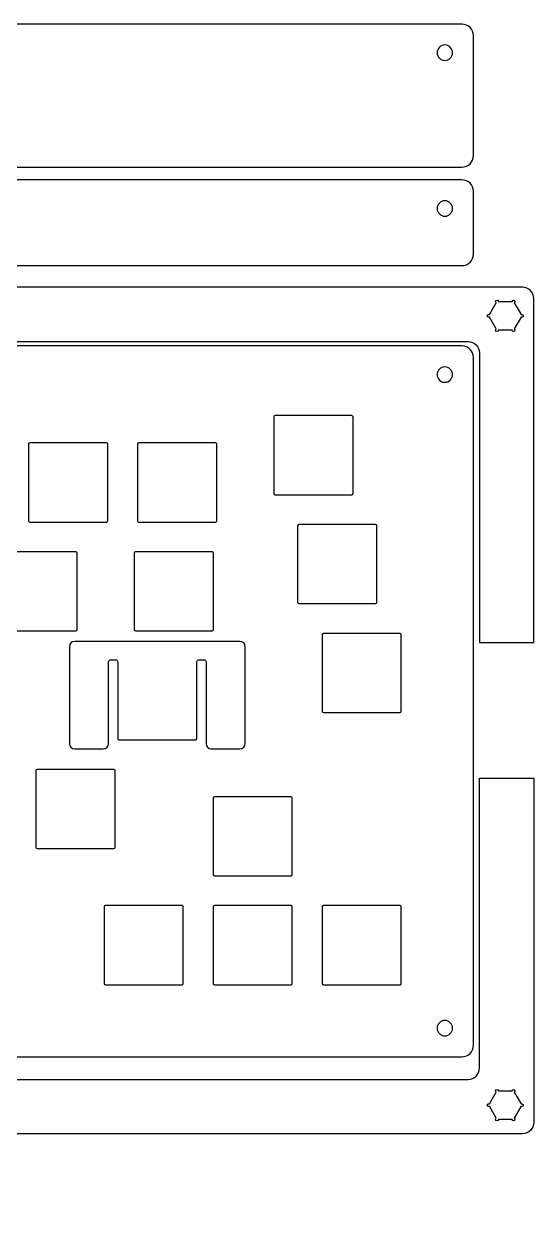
# Model space of a CAD drawing. Extents: x -100 to 285, y -100 to 284.
# Drawn here: x 196.1 to 285.2, y 72.4 to 283.6 of the extents above; entities that cross this region are included whole.
import ezdxf

# ---------------------------------------------------------------- set-up
doc = ezdxf.new("R2010")
doc.units = 0
doc.header["$MEASUREMENT"] = 0
doc.layers.add('CASE_LAYER', color=7, linetype='CONTINUOUS')

msp = doc.modelspace()

# ---------------------------------------------------------------- linework, layer by layer
at = {"layer": 'CASE_LAYER'}
for points, knots in [([(272.6483243687397, 258.5621024357288), (272.6483243687397, 258.5621024357288), (-82.43912427579994, 258.5621024357288), (-82.43912427579994, 258.5621024357288), (-83.54369377518496, 258.5621024357288), (-84.4391242752998, 259.4575329358424), (-84.4391242752998, 260.5621024352287), (-84.4391242752998, 260.5621024352287), (-84.4391242752998, 281.5621024299793), (-84.4391242752998, 281.5621024299793), (-84.4391242752998, 282.666671929364), (-83.54369377518496, 283.5621024294789), (-82.43912427579994, 283.5621024294789), (-82.43912427579994, 283.5621024294789), (272.6483243687397, 283.5621024294789), (272.6483243687397, 283.5621024294789), (273.7528938681257, 283.5621024294789), (274.6483243682405, 282.666671929364), (274.6483243682405, 281.562102429978), (274.6483243682405, 281.562102429978), (274.6483243682405, 260.5621024352287), (274.6483243682405, 260.5621024352287), (274.6483243682405, 259.4575329358436), (273.7528938681257, 258.5621024357288), (272.6483243687397, 258.5621024357288)], [0, 0, 0, 0, 1, 1, 1, 2, 2, 2, 3, 3, 3, 4, 4, 4, 5, 5, 5, 6, 6, 6, 7, 7, 7, 8, 8, 8, 8]), ([(269.6483257222709, 277.2121024300423), (269.6483257222709, 277.2121024300423), (269.648323015936, 277.2121024300423), (269.648323015936, 277.2121024300423), (268.9058237629736, 277.2121024300512), (268.2983243744919, 277.8196018251963), (268.2983243748655, 278.5621010781587), (268.2983243748655, 278.5621010781587), (268.2983243748655, 278.5621037781588), (268.2983243748655, 278.5621037781588), (268.2983243752388, 279.3046030371518), (268.9058237640517, 279.9121024311175), (269.6483230230448, 279.9121024314165), (269.6483230230448, 279.9121024314165), (269.6483257559755, 279.9121024314165), (269.6483257559755, 279.9121024314165), (270.3908249914503, 279.9121024317156), (270.9983243651127, 279.3046030517069), (270.9983243641154, 278.5621038162321), (270.9983243641154, 278.5621038162321), (270.9983243641154, 278.5621010769664), (270.9983243641154, 278.5621010769664), (270.9983243631169, 277.8196018211485), (270.3908249780889, 277.2121024300333), (269.6483257222709, 277.2121024300423)], [0, 0, 0, 0, 1, 1, 1, 2, 2, 2, 3, 3, 3, 4, 4, 4, 5, 5, 5, 6, 6, 6, 7, 7, 7, 8, 8, 8, 8]), ([(272.6483243687423, 241.3116169775681), (272.6483243687423, 241.3116169775681), (-82.43912427579833, 241.3116169775681), (-82.43912427579833, 241.3116169775681), (-83.54369377518334, 241.3116169775681), (-84.43912427529786, 242.2070474776817), (-84.43912427529786, 243.3116169770677), (-84.43912427529786, 243.3116169770677), (-84.43912427529786, 254.3116169743184), (-84.43912427529786, 254.3116169743184), (-84.43912427529786, 255.4161864737031), (-83.54369377518334, 256.3116169738179), (-82.43912427579833, 256.3116169738179), (-82.43912427579833, 256.3116169738179), (272.6483243687423, 256.3116169738179), (272.6483243687423, 256.3116169738179), (273.752893868127, 256.3116169738179), (274.6483243682418, 255.4161864737031), (274.6483243682418, 254.3116169743171), (274.6483243682418, 254.3116169743171), (274.6483243682418, 243.3116169770677), (274.6483243682418, 243.3116169770677), (274.6483243682418, 242.207047477683), (273.752893868127, 241.3116169775681), (272.6483243687423, 241.3116169775681)], [0, 0, 0, 0, 1, 1, 1, 2, 2, 2, 3, 3, 3, 4, 4, 4, 5, 5, 5, 6, 6, 6, 7, 7, 7, 8, 8, 8, 8]), ([(269.6483257222722, 249.9616169743816), (269.6483257222722, 249.9616169743816), (269.6483230159373, 249.9616169743816), (269.6483230159373, 249.9616169743816), (268.9058237629749, 249.9616169743903), (268.2983243744932, 250.5691163695354), (268.2983243748667, 251.3116156224978), (268.2983243748667, 251.3116156224978), (268.2983243748667, 251.3116183224978), (268.2983243748667, 251.3116183224978), (268.2983243752401, 252.0541175814909), (268.905823764053, 252.6616169754566), (269.648323023046, 252.6616169757556), (269.648323023046, 252.6616169757556), (269.6483257559768, 252.6616169757556), (269.6483257559768, 252.6616169757556), (270.3908249914516, 252.6616169760546), (270.9983243651139, 252.0541175960459), (270.9983243641167, 251.3116183605711), (270.9983243641167, 251.3116183605711), (270.9983243641167, 251.3116156213055), (270.9983243641167, 251.3116156213055), (270.9983243631182, 250.5691163654879), (270.3908249780901, 249.9616169743724), (269.6483257222722, 249.9616169743816)], [0, 0, 0, 0, 1, 1, 1, 2, 2, 2, 3, 3, 3, 4, 4, 4, 5, 5, 5, 6, 6, 6, 7, 7, 7, 8, 8, 8, 8]), ([(146.2790055609769, 228.0336399040563), (199.7698975387405, 228.033731285746), (273.7066587601435, 228.0338575963368), (273.7066587601435, 228.0338575963368), (274.8112282595295, 228.0342209552164), (275.7066587596443, 227.1384270962223), (275.7066587596443, 226.0338575968369), (275.7066587596443, 226.0338575968369), (275.7066587596443, 175.3556321985747), (275.7066587596443, 175.3556321985747), (275.7066587596443, 175.3556321985747), (285.2049135387431, 175.3556321420365), (285.2049135387431, 175.3556321420365), (285.2049135387431, 175.3556321420365), (285.2049135387418, 235.5335475410958), (285.2049135387418, 235.5335475410958), (285.2044794361026, 236.6381170404815), (284.309483038627, 237.5335475405957), (283.2049135392423, 237.5335475405957), (283.2049135392423, 237.5335475405957), (202.7519585797664, 237.5335475405957), (146.2790055609772, 237.5335475405957)], [8.361734075810986, 8.361734075810986, 8.361734075810986, 8.361734075810986, 9, 9, 9, 10, 10, 10, 11, 11, 11, 12, 12, 12, 13, 13, 13, 14, 14, 14, 14.64903120682618, 14.64903120682618, 14.64903120682618, 14.64903120682618]), ([(283.0916559403937, 232.7835538148414), (283.0459868933673, 232.7835538148414), (283.0055070214156, 232.7679862896174), (282.9686660315703, 232.746583633915), (282.9686660315703, 232.746583633915), (281.7712800319781, 234.8205095841886), (281.7712800319781, 234.8205095841886), (281.8458232855402, 234.8637885962224), (281.8982963961499, 234.941152521713), (281.8982963961499, 235.0335456762581), (281.8982963961499, 235.1716294096762), (281.7863523247261, 235.283551949253), (281.6482901231546, 235.283551949253), (281.5102063897366, 235.283551949253), (281.3982838501594, 235.1716294096762), (281.3982838501594, 235.0335456762581), (281.3982838501594, 235.0335456762581), (279.0115432298252, 235.0335456762581), (279.0115432298252, 235.0335456762581), (279.0115432298252, 235.1716294096762), (278.8995991584013, 235.283551949253), (278.7615369568299, 235.283551949253), (278.6234747552585, 235.283551949253), (278.5115306838347, 235.1716294096762), (278.5115306838347, 235.0335456762581), (278.5115306838347, 234.941152521713), (278.5640037944444, 234.8638101280692), (278.6385470480065, 234.8205311160354), (278.6385470480065, 234.8205311160354), (277.4411610484144, 232.7466051657621), (277.4411610484144, 232.7466051657621), (277.4042985267222, 232.7679862896174), (277.3638186547705, 232.7835538148414), (277.3181496077441, 232.7835538148414), (277.1800874061729, 232.7835538148414), (277.0681648665957, 232.671631275264), (277.0681648665957, 232.5335475418462), (277.0681648665957, 232.3954853402748), (277.1800874061729, 232.2835628006974), (277.3181496077441, 232.2835628006974), (277.3638186547705, 232.2835628006974), (277.4042985267222, 232.2991303259214), (277.4411395165676, 232.3205114497767), (277.4411395165676, 232.3205114497767), (278.6385470480065, 230.2465854995034), (278.6385470480065, 230.2465854995034), (278.5640037944444, 230.2033064874696), (278.5115306838347, 230.1259425619793), (278.5115306838347, 230.033549407434), (278.5115306838347, 229.8954872058626), (278.6234747552585, 229.7835431344387), (278.7615369568299, 229.7835431344387), (278.8995991584013, 229.7835431344387), (279.0115432298252, 229.8954872058626), (279.0115432298252, 230.033549407434), (279.0115432298252, 230.033549407434), (281.3982838501594, 230.033549407434), (281.3982838501594, 230.033549407434), (281.3982838501594, 229.8954872058626), (281.5102063897366, 229.7835431344387), (281.6482901231546, 229.7835431344387), (281.7863523247261, 229.7835431344387), (281.8982963961499, 229.8954872058626), (281.8982963961499, 230.033549407434), (281.8982963961499, 230.1259425619793), (281.8458232855402, 230.2033064874696), (281.7712800319781, 230.2465854995034), (281.7712800319781, 230.2465854995034), (282.9686660315703, 232.3205114497767), (282.9686660315703, 232.3205114497767), (283.0055285532623, 232.2991303259214), (283.0459868933673, 232.2835628006974), (283.0916559403937, 232.2835628006974), (283.2297181419651, 232.2835628006974), (283.3416622133889, 232.3954853402748), (283.3416622133889, 232.5335475418462), (283.3416622133889, 232.671631275264), (283.2297181419651, 232.7835538148414), (283.0916559403937, 232.7835538148414)], [0, 0, 0, 0, 1, 1, 1, 2, 2, 2, 3, 3, 3, 4, 4, 4, 5, 5, 5, 6, 6, 6, 7, 7, 7, 8, 8, 8, 9, 9, 9, 10, 10, 10, 11, 11, 11, 12, 12, 12, 13, 13, 13, 14, 14, 14, 15, 15, 15, 16, 16, 16, 17, 17, 17, 18, 18, 18, 19, 19, 19, 20, 20, 20, 21, 21, 21, 22, 22, 22, 23, 23, 23, 24, 24, 24, 25, 25, 25, 26, 26, 26, 26]), ([(135.7100999999996, 227.2479247771901), (209.0649946111726, 227.2479247771901), (272.6483243687396, 227.2479247771901), (272.6483243687397, 227.2479247771901), (273.7528938681257, 227.2479247771901), (274.6483243682418, 226.3524942770756), (274.6483243682418, 225.2479247776896), (274.6483243682418, 225.2479247776896), (274.6483243682418, 104.8904218773621), (274.6483243682418, 104.8904218773621), (274.6483243682418, 103.7858523779768), (273.752893868127, 102.8904218778626), (272.648324368741, 102.8904218778626), (272.648324368741, 102.8904218778626), (168.119919558457, 102.8904218778626), (168.119919558457, 102.8904218778626), (168.119919558457, 102.8904218778626), (85.65822943017685, 85.88842787750012), (85.65822943017685, 85.88842787750012), (85.65822943017685, 85.88842787750012), (65.6582294351772, 85.88842787750012), (65.6582294351772, 85.88842787750012), (65.6582294351772, 85.88842787750012), (-16.80346929911651, 102.8904218778626), (-16.80346929911651, 102.8904218778626), (-16.80346929911651, 102.8904218778626), (-82.43912427579833, 102.8904218778626), (-82.43912427579833, 102.8904218778626), (-83.54369377518366, 102.8904218778626), (-84.4391242752982, 103.7858523779774), (-84.4391242752982, 104.8904218773627), (-84.4391242752982, 104.8904218773627), (-84.4391242752982, 225.2479247776896), (-84.4391242752982, 225.2479247776896), (-84.4391242752982, 226.3524942770756), (-83.54369377518366, 227.2479247771901), (-82.43912427579833, 227.2479247771901), (-82.43912427579833, 227.2479247771901), (-39.55914378998931, 227.2479247771901), (16.39889999999967, 227.2479247771901), (16.39889999999978, 221.3823220396346), (16.39889999999989, 215.516719302079), (16.3989, 209.6511165645235), (34.14031736307146, 206.0114896496147), (51.88173472614294, 202.3718627347061), (69.62315208921441, 198.7322358197974), (73.5724692570308, 198.7322358197974), (77.52178642484719, 198.7322358197974), (81.47110359266358, 198.7322358197974), (99.55076906177572, 202.7394265855478), (117.6304345308878, 206.7466173512982), (135.7101, 210.7538081170485), (135.7100999999999, 216.2518470037625), (135.7100999999998, 221.7498858904763), (135.7100999999997, 227.2479247771901)], [0, 0, 0, 0, 0.4231593808403602, 0.4231593808403602, 0.4231593808403602, 1.42315938084036, 1.42315938084036, 1.42315938084036, 2.42315938084036, 2.42315938084036, 2.42315938084036, 3.42315938084036, 3.42315938084036, 3.42315938084036, 4.42315938084036, 4.42315938084036, 4.42315938084036, 5.42315938084036, 5.42315938084036, 5.42315938084036, 6.42315938084036, 6.42315938084036, 6.42315938084036, 7.42315938084036, 7.42315938084036, 7.42315938084036, 8.42315938084036, 8.42315938084036, 8.42315938084036, 9.42315938084036, 9.42315938084036, 9.42315938084036, 10.42315938084036, 10.42315938084036, 10.42315938084036, 11.42315938084036, 11.42315938084036, 11.42315938084036, 11.77066323746515, 11.77066323746515, 11.77066323746515, 12.77066323746515, 12.77066323746515, 12.77066323746515, 13.77066323746515, 13.77066323746515, 13.77066323746515, 14.77066323746515, 14.77066323746515, 14.77066323746515, 15.77066323746515, 15.77066323746515, 15.77066323746515, 16.77066323746515, 16.77066323746515, 16.77066323746515, 16.77066323746515]), ([(269.6483257222709, 220.8979247777522), (269.6483257222709, 220.8979247777522), (269.648323015936, 220.8979247777522), (269.648323015936, 220.8979247777522), (268.9058237629736, 220.8979247777618), (268.2983243744919, 221.5054241729063), (268.2983243748655, 222.247923425869), (268.2983243748655, 222.247923425869), (268.2983243748655, 222.247926125869), (268.2983243748655, 222.247926125869), (268.2983243752388, 222.9904253848621), (268.9058237640517, 223.5979247788278), (269.6483230230448, 223.5979247791271), (269.6483230230448, 223.5979247791271), (269.6483257559755, 223.5979247791271), (269.6483257559755, 223.5979247791271), (270.3908249914503, 223.5979247794262), (270.9983243651127, 222.990425399417), (270.9983243641154, 222.2479261639427), (270.9983243641154, 222.2479261639427), (270.9983243641154, 222.2479234246767), (270.9983243641154, 222.2479234246767), (270.9983243631169, 221.5054241688594), (270.3908249780889, 220.8979247777435), (269.6483257222709, 220.8979247777522)], [0, 0, 0, 0, 1, 1, 1, 2, 2, 2, 3, 3, 3, 4, 4, 4, 5, 5, 5, 6, 6, 6, 7, 7, 7, 8, 8, 8, 8]), ([(239.9808776309654, 201.2153615039723), (239.8568541934964, 201.2153615039723), (239.7559128957785, 201.3164750564644), (239.7559128957785, 201.4404984939334), (239.7559128957785, 201.4404984939334), (239.7559128957785, 214.8403696385869), (239.7559128957785, 214.8403696385869), (239.7559128957785, 214.9643930760559), (239.8568541934964, 215.065506628548), (239.9808776309654, 215.065506628548), (239.9808776309654, 215.065506628548), (253.3809210303931, 215.065506628548), (253.3809210303931, 215.065506628548), (253.5049444678621, 215.065506628548), (253.6058857655799, 214.9643930760559), (253.6058857655799, 214.8403696385869), (253.6058857655799, 214.8403696385869), (253.6058857655799, 201.4404984939334), (253.6058857655799, 201.4404984939334), (253.6058857655799, 201.3164750564644), (253.5049444678621, 201.2153615039723), (253.3809210303931, 201.2153615039723), (253.3809210303931, 201.2153615039723), (239.9808776309654, 201.2153615039723), (239.9808776309654, 201.2153615039723)], [0, 0, 0, 0, 1, 1, 1, 2, 2, 2, 3, 3, 3, 4, 4, 4, 5, 5, 5, 6, 6, 6, 7, 7, 7, 8, 8, 8, 8]), ([(197.118377641681, 196.4528615051629), (196.994354204212, 196.4528615051629), (196.8934129064941, 196.553975057655), (196.8934129064941, 196.677998495124), (196.8934129064941, 196.677998495124), (196.8934129064941, 210.0778696397775), (196.8934129064941, 210.0778696397775), (196.8934129064941, 210.2018930772465), (196.994354204212, 210.3030066297386), (197.118377641681, 210.3030066297386), (197.118377641681, 210.3030066297386), (210.5184210411087, 210.3030066297386), (210.5184210411087, 210.3030066297386), (210.6424444785777, 210.3030066297386), (210.7433857762956, 210.2018930772465), (210.7433857762956, 210.0778696397775), (210.7433857762956, 210.0778696397775), (210.7433857762956, 196.677998495124), (210.7433857762956, 196.677998495124), (210.7433857762956, 196.553975057655), (210.6424444785777, 196.4528615051629), (210.5184210411087, 196.4528615051629), (210.5184210411087, 196.4528615051629), (197.118377641681, 196.4528615051629), (197.118377641681, 196.4528615051629)], [0, 0, 0, 0, 1, 1, 1, 2, 2, 2, 3, 3, 3, 4, 4, 4, 5, 5, 5, 6, 6, 6, 7, 7, 7, 8, 8, 8, 8]), ([(216.1683776369185, 196.4528615051629), (216.0443541994495, 196.4528615051629), (215.9434129017316, 196.553975057655), (215.9434129017316, 196.677998495124), (215.9434129017316, 196.677998495124), (215.9434129017316, 210.0778696397775), (215.9434129017316, 210.0778696397775), (215.9434129017316, 210.2018930772465), (216.0443541994495, 210.3030066297386), (216.1683776369185, 210.3030066297386), (216.1683776369185, 210.3030066297386), (229.5684210363462, 210.3030066297386), (229.5684210363462, 210.3030066297386), (229.6924444738152, 210.3030066297386), (229.7933857715331, 210.2018930772465), (229.7933857715331, 210.0778696397775), (229.7933857715331, 210.0778696397775), (229.7933857715331, 196.677998495124), (229.7933857715331, 196.677998495124), (229.7933857715331, 196.553975057655), (229.6924444738152, 196.4528615051629), (229.5684210363462, 196.4528615051629), (229.5684210363462, 196.4528615051629), (216.1683776369185, 196.4528615051629), (216.1683776369185, 196.4528615051629)], [0, 0, 0, 0, 1, 1, 1, 2, 2, 2, 3, 3, 3, 4, 4, 4, 5, 5, 5, 6, 6, 6, 7, 7, 7, 8, 8, 8, 8]), ([(244.1532327731514, 182.1653615087348), (244.0292093356824, 182.1653615087348), (243.9286125475131, 182.2663028064526), (243.9286125475131, 182.3903262439215), (243.9286125475131, 182.3903262439215), (243.9286125475131, 195.7903696433494), (243.9286125475131, 195.7903696433494), (243.9286125475131, 195.9143930808184), (244.0292093356824, 196.0155066333105), (244.1532327731514, 196.0155066333105), (244.1532327731514, 196.0155066333105), (257.5532761725792, 196.0155066333105), (257.5532761725792, 196.0155066333105), (257.6772996100482, 196.0155066333105), (257.778240907766, 195.9143930808184), (257.778240907766, 195.7903696433494), (257.778240907766, 195.7903696433494), (257.778240907766, 182.3903262439215), (257.778240907766, 182.3903262439215), (257.778240907766, 182.2663028064526), (257.6772996100482, 182.1653615087348), (257.5532761725792, 182.1653615087348), (257.5532761725792, 182.1653615087348), (244.1532327731514, 182.1653615087348), (244.1532327731514, 182.1653615087348)], [0, 0, 0, 0, 1, 1, 1, 2, 2, 2, 3, 3, 3, 4, 4, 4, 5, 5, 5, 6, 6, 6, 7, 7, 7, 8, 8, 8, 8]), ([(191.7584980857293, 177.4028615099254), (191.6344746482603, 177.4028615099254), (191.5335333505425, 177.5039750624175), (191.5335333505425, 177.6279984998865), (191.5335333505425, 177.6279984998865), (191.5335333505425, 191.0278696445399), (191.5335333505425, 191.0278696445399), (191.5335333505425, 191.151893082009), (191.6344746482603, 191.2530066345011), (191.7584980857293, 191.2530066345011), (191.7584980857293, 191.2530066345011), (205.158541485157, 191.2530066345011), (205.158541485157, 191.2530066345011), (205.282564922626, 191.2530066345011), (205.3831617107953, 191.151893082009), (205.3831617107953, 191.0278696445399), (205.3831617107953, 191.0278696445399), (205.3831617107953, 177.6279984998865), (205.3831617107953, 177.6279984998865), (205.3831617107953, 177.5039750624175), (205.282564922626, 177.4028615099254), (205.158541485157, 177.4028615099254), (205.158541485157, 177.4028615099254), (191.7584980857293, 177.4028615099254), (191.7584980857293, 177.4028615099254)], [0, 0, 0, 0, 1, 1, 1, 2, 2, 2, 3, 3, 3, 4, 4, 4, 5, 5, 5, 6, 6, 6, 7, 7, 7, 8, 8, 8, 8]), ([(215.5782327802952, 177.4028615099254), (215.4542093428262, 177.4028615099254), (215.3536125546569, 177.5039750624175), (215.3536125546569, 177.6279984998865), (215.3536125546569, 177.6279984998865), (215.3536125546569, 191.0278696445399), (215.3536125546569, 191.0278696445399), (215.3536125546569, 191.151893082009), (215.4542093428262, 191.2530066345011), (215.5782327802952, 191.2530066345011), (215.5782327802952, 191.2530066345011), (228.9782761797229, 191.2530066345011), (228.9782761797229, 191.2530066345011), (229.1022996171919, 191.2530066345011), (229.2032409149097, 191.151893082009), (229.2032409149097, 191.0278696445399), (229.2032409149097, 191.0278696445399), (229.2032409149097, 177.6279984998865), (229.2032409149097, 177.6279984998865), (229.2032409149097, 177.5039750624175), (229.1022996171919, 177.4028615099254), (228.9782761797229, 177.4028615099254), (228.9782761797229, 177.4028615099254), (215.5782327802952, 177.4028615099254), (215.5782327802952, 177.4028615099254)], [0, 0, 0, 0, 1, 1, 1, 2, 2, 2, 3, 3, 3, 4, 4, 4, 5, 5, 5, 6, 6, 6, 7, 7, 7, 8, 8, 8, 8]), ([(228.8425394176041, 156.7677730819245), (228.3326652857871, 156.7677730819245), (227.917875789363, 157.1829070878971), (227.917875789363, 157.6929534744883), (227.917875789363, 157.6929534744883), (227.917875789363, 171.9778696493025), (227.917875789363, 171.9778696493025), (227.917875789363, 172.1847476331918), (227.7494106201343, 172.3528682928719), (227.5427048910193, 172.3528682928719), (227.5427048910193, 172.3528682928719), (226.704513159458, 172.3528682928719), (226.704513159458, 172.3528682928719), (226.497807430343, 172.3528682928719), (226.3296867706629, 172.1847476331918), (226.3296867706629, 171.9778696493025), (226.3296867706629, 171.9778696493025), (226.3296867706629, 158.5778262498747), (226.3296867706629, 158.5778262498747), (226.3296867706629, 158.4538028124057), (226.228745472945, 158.3528615146879), (226.104722035476, 158.3528615146879), (226.104722035476, 158.3528615146879), (212.7046786360483, 158.3528615146879), (212.7046786360483, 158.3528615146879), (212.5806551985793, 158.3528615146879), (212.4797139008615, 158.4538028124057), (212.4797139008615, 158.5778262498747), (212.4797139008615, 158.5778262498747), (212.4797139008615, 171.9778696493025), (212.4797139008615, 171.9778696493025), (212.4797139008615, 172.1847476331918), (212.3112487316328, 172.3528682928719), (212.1045430025178, 172.3528682928719), (212.1045430025178, 172.3528682928719), (211.266695780505, 172.3528682928719), (211.266695780505, 172.3528682928719), (211.05999005139, 172.3528682928719), (210.8915248821613, 172.1847476331918), (210.8915248821613, 171.9778696493025), (210.8915248821613, 171.9778696493025), (210.8915248821613, 157.6929534744883), (210.8915248821613, 157.6929534744883), (210.8915248821613, 157.1829070878971), (210.4767353857372, 156.7677730819245), (209.9665167443717, 156.7677730819245), (209.9665167443717, 156.7677730819245), (204.9666496666286, 156.7677730819245), (204.9666496666286, 156.7677730819245), (204.4564310252631, 156.7677730819245), (204.0416415288391, 157.1829070878971), (204.0416415288391, 157.6929534744883), (204.0416415288391, 157.6929534744883), (204.0416415288391, 174.6328324850103), (204.0416415288391, 174.6328324850103), (204.0416415288391, 175.1428788716015), (204.4564310252631, 175.558012877574), (204.9666496666286, 175.558012877574), (204.9666496666286, 175.558012877574), (233.8427510048957, 175.558012877574), (233.8427510048957, 175.558012877574), (234.3526251367127, 175.558012877574), (234.7674146331368, 175.1428788716015), (234.7674146331368, 174.6328324850103), (234.7674146331368, 174.6328324850103), (234.7674146331368, 157.6929534744883), (234.7674146331368, 157.6929534744883), (234.7674146331368, 157.1829070878971), (234.3526251367127, 156.7677730819245), (233.8427510048957, 156.7677730819245), (233.8427510048957, 156.7677730819245), (228.8425394176041, 156.7677730819245), (228.8425394176041, 156.7677730819245)], [0, 0, 0, 0, 1, 1, 1, 2, 2, 2, 3, 3, 3, 4, 4, 4, 5, 5, 5, 6, 6, 6, 7, 7, 7, 8, 8, 8, 9, 9, 9, 10, 10, 10, 11, 11, 11, 12, 12, 12, 13, 13, 13, 14, 14, 14, 15, 15, 15, 16, 16, 16, 17, 17, 17, 18, 18, 18, 19, 19, 19, 20, 20, 20, 21, 21, 21, 22, 22, 22, 23, 23, 23, 24, 24, 24, 24]), ([(248.4234286271186, 163.1153615134973), (248.2994051896496, 163.1153615134973), (248.1984638919318, 163.2163028112151), (248.1984638919318, 163.3403262486841), (248.1984638919318, 163.3403262486841), (248.1984638919318, 176.7403696481119), (248.1984638919318, 176.7403696481119), (248.1984638919318, 176.8643930855809), (248.2994051896496, 176.965506638073), (248.4234286271186, 176.965506638073), (248.4234286271186, 176.965506638073), (261.8234720265464, 176.965506638073), (261.8234720265464, 176.965506638073), (261.9474954640153, 176.965506638073), (262.0480922521846, 176.8643930855809), (262.0480922521846, 176.7403696481119), (262.0480922521846, 176.7403696481119), (262.0480922521846, 163.3403262486841), (262.0480922521846, 163.3403262486841), (262.0480922521846, 163.2163028112151), (261.9474954640153, 163.1153615134973), (261.8234720265464, 163.1153615134973), (261.8234720265464, 163.1153615134973), (248.4234286271186, 163.1153615134973), (248.4234286271186, 163.1153615134973)], [0, 0, 0, 0, 1, 1, 1, 2, 2, 2, 3, 3, 3, 4, 4, 4, 5, 5, 5, 6, 6, 6, 7, 7, 7, 8, 8, 8, 8]), ([(198.4171786396201, 139.3028615194504), (198.2931552021512, 139.3028615194504), (198.1922139044333, 139.4039750719425), (198.1922139044333, 139.5279985094115), (198.1922139044333, 139.5279985094115), (198.1922139044333, 152.927869654065), (198.1922139044333, 152.927869654065), (198.1922139044333, 153.051893091534), (198.2931552021512, 153.1530066440261), (198.4171786396201, 153.1530066440261), (198.4171786396201, 153.1530066440261), (211.8172220390479, 153.1530066440261), (211.8172220390479, 153.1530066440261), (211.9412454765169, 153.1530066440261), (212.0421867742348, 153.051893091534), (212.0421867742348, 152.927869654065), (212.0421867742348, 152.927869654065), (212.0421867742348, 139.5279985094115), (212.0421867742348, 139.5279985094115), (212.0421867742348, 139.4039750719425), (211.9412454765169, 139.3028615194504), (211.8172220390479, 139.3028615194504), (211.8172220390479, 139.3028615194504), (198.4171786396201, 139.3028615194504), (198.4171786396201, 139.3028615194504)], [0, 0, 0, 0, 1, 1, 1, 2, 2, 2, 3, 3, 3, 4, 4, 4, 5, 5, 5, 6, 6, 6, 7, 7, 7, 8, 8, 8, 8]), ([(86.21481860317905, 72.4278019398879), (86.21481860317905, 72.4278019398879), (96.21481860067905, 72.4278019398879), (96.21481860067905, 72.4278019398879), (96.21481860067905, 72.4278019398879), (178.6765087289583, 89.42979594025032), (178.6765087289583, 89.42979594025032), (178.6765087289583, 89.42979594025032), (283.2049135392436, 89.42979594025032), (283.2049135392436, 89.42979594025032), (284.3094830386282, 89.42993882137169), (285.2047694101408, 90.32522644036516), (285.2049135387431, 91.42979593974985), (285.2049135387431, 91.42979593974985), (285.2049135387431, 151.6093834410178), (285.2049135387431, 151.6093834410178), (285.2049135387431, 151.6093834410178), (275.7066587596443, 151.609383497556), (275.7066587596443, 151.609383497556), (275.7066587596443, 151.609383497556), (275.7066587596443, 100.9298754859602), (275.7066587596443, 100.9298754859602), (275.7061751842114, 99.82530598657421), (274.8112282595295, 98.930359171017), (273.7066587601435, 98.92987548646003), (273.7066587601435, 98.92987548646003), (170.6764718914752, 98.93147468972212), (170.6764718914752, 98.93147468972212), (170.6764718914752, 98.93147468972212), (96.21481860067905, 84.41341263044447), (96.21481860067905, 84.41341263044447), (96.21481860067905, 84.41341263044447), (86.21481860317905, 84.41341263044447), (86.21481860317905, 84.41341263044447), (86.21481860317905, 84.41341263044447), (86.21481860317905, 72.4278019398879), (86.21481860317905, 72.4278019398879)], [0, 0, 0, 0, 1, 1, 1, 2, 2, 2, 3, 3, 3, 4, 4, 4, 5, 5, 5, 6, 6, 6, 7, 7, 7, 8, 8, 8, 9, 9, 9, 10, 10, 10, 11, 11, 11, 12, 12, 12, 12]), ([(229.3734286318811, 134.540361520641), (229.2494051944121, 134.540361520641), (229.1484638966943, 134.6414750731331), (229.1484638966943, 134.7654985106021), (229.1484638966943, 134.7654985106021), (229.1484638966943, 148.1653696552555), (229.1484638966943, 148.1653696552555), (229.1484638966943, 148.2893930927246), (229.2494051944121, 148.3905066452167), (229.3734286318811, 148.3905066452167), (229.3734286318811, 148.3905066452167), (242.7734720313089, 148.3905066452167), (242.7734720313089, 148.3905066452167), (242.8974954687779, 148.3905066452167), (242.9980922569471, 148.2893930927246), (242.9980922569471, 148.1653696552555), (242.9980922569471, 148.1653696552555), (242.9980922569471, 134.7654985106021), (242.9980922569471, 134.7654985106021), (242.9980922569471, 134.6414750731331), (242.8974954687779, 134.540361520641), (242.7734720313089, 134.540361520641), (242.7734720313089, 134.540361520641), (229.3734286318811, 134.540361520641), (229.3734286318811, 134.540361520641)], [0, 0, 0, 0, 1, 1, 1, 2, 2, 2, 3, 3, 3, 4, 4, 4, 5, 5, 5, 6, 6, 6, 7, 7, 7, 8, 8, 8, 8]), ([(210.3234286366436, 115.4903615254035), (210.1994051991746, 115.4903615254035), (210.0984639014568, 115.5914750778956), (210.0984639014568, 115.7154985153646), (210.0984639014568, 115.7154985153646), (210.0984639014568, 129.1153696600181), (210.0984639014568, 129.1153696600181), (210.0984639014568, 129.2393930974871), (210.1994051991746, 129.3405066499792), (210.3234286366436, 129.3405066499792), (210.3234286366436, 129.3405066499792), (223.7234720360714, 129.3405066499792), (223.7234720360714, 129.3405066499792), (223.8474954735404, 129.3405066499792), (223.9480922617097, 129.2393930974871), (223.9480922617097, 129.1153696600181), (223.9480922617097, 129.1153696600181), (223.9480922617097, 115.7154985153646), (223.9480922617097, 115.7154985153646), (223.9480922617097, 115.5914750778956), (223.8474954735404, 115.4903615254035), (223.7234720360714, 115.4903615254035), (223.7234720360714, 115.4903615254035), (210.3234286366436, 115.4903615254035), (210.3234286366436, 115.4903615254035)], [0, 0, 0, 0, 1, 1, 1, 2, 2, 2, 3, 3, 3, 4, 4, 4, 5, 5, 5, 6, 6, 6, 7, 7, 7, 8, 8, 8, 8]), ([(229.3734286318811, 115.4903615254035), (229.2494051944121, 115.4903615254035), (229.1484638966943, 115.5914750778956), (229.1484638966943, 115.7154985153646), (229.1484638966943, 115.7154985153646), (229.1484638966943, 129.1153696600181), (229.1484638966943, 129.1153696600181), (229.1484638966943, 129.2393930974871), (229.2494051944121, 129.3405066499792), (229.3734286318811, 129.3405066499792), (229.3734286318811, 129.3405066499792), (242.7734720313089, 129.3405066499792), (242.7734720313089, 129.3405066499792), (242.8974954687779, 129.3405066499792), (242.9980922569471, 129.2393930974871), (242.9980922569471, 129.1153696600181), (242.9980922569471, 129.1153696600181), (242.9980922569471, 115.7154985153646), (242.9980922569471, 115.7154985153646), (242.9980922569471, 115.5914750778956), (242.8974954687779, 115.4903615254035), (242.7734720313089, 115.4903615254035), (242.7734720313089, 115.4903615254035), (229.3734286318811, 115.4903615254035), (229.3734286318811, 115.4903615254035)], [0, 0, 0, 0, 1, 1, 1, 2, 2, 2, 3, 3, 3, 4, 4, 4, 5, 5, 5, 6, 6, 6, 7, 7, 7, 8, 8, 8, 8]), ([(248.4234286271186, 115.4903615254035), (248.2994051896496, 115.4903615254035), (248.1984638919318, 115.5914750778956), (248.1984638919318, 115.7154985153646), (248.1984638919318, 115.7154985153646), (248.1984638919318, 129.1153696600181), (248.1984638919318, 129.1153696600181), (248.1984638919318, 129.2393930974871), (248.2994051896496, 129.3405066499792), (248.4234286271186, 129.3405066499792), (248.4234286271186, 129.3405066499792), (261.8234720265464, 129.3405066499792), (261.8234720265464, 129.3405066499792), (261.9474954640153, 129.3405066499792), (262.0480922521846, 129.2393930974871), (262.0480922521846, 129.1153696600181), (262.0480922521846, 129.1153696600181), (262.0480922521846, 115.7154985153646), (262.0480922521846, 115.7154985153646), (262.0480922521846, 115.5914750778956), (261.9474954640153, 115.4903615254035), (261.8234720265464, 115.4903615254035), (261.8234720265464, 115.4903615254035), (248.4234286271186, 115.4903615254035), (248.4234286271186, 115.4903615254035)], [0, 0, 0, 0, 1, 1, 1, 2, 2, 2, 3, 3, 3, 4, 4, 4, 5, 5, 5, 6, 6, 6, 7, 7, 7, 8, 8, 8, 8]), ([(269.6483257222722, 106.5404218759249), (269.6483257222722, 106.5404218759249), (269.6483230159373, 106.5404218759249), (269.6483230159373, 106.5404218759249), (268.9058237629749, 106.5404218759345), (268.2983243744932, 107.147921271079), (268.2983243748667, 107.8904205240414), (268.2983243748667, 107.8904205240414), (268.2983243748667, 107.8904232240418), (268.2983243748667, 107.8904232240418), (268.2983243752401, 108.6329224830345), (268.905823764053, 109.2404218770002), (269.648323023046, 109.2404218772992), (269.648323023046, 109.2404218772992), (269.6483257559768, 109.2404218772992), (269.6483257559768, 109.2404218772992), (270.3908249914516, 109.2404218775982), (270.9983243651139, 108.6329224975895), (270.9983243641167, 107.8904232621147), (270.9983243641167, 107.8904232621147), (270.9983243641167, 107.8904205228491), (270.9983243641167, 107.8904205228491), (270.9983243631182, 107.1479212670312), (270.3908249780901, 106.5404218759159), (269.6483257222722, 106.5404218759249)], [0, 0, 0, 0, 1, 1, 1, 2, 2, 2, 3, 3, 3, 4, 4, 4, 5, 5, 5, 6, 6, 6, 7, 7, 7, 8, 8, 8, 8]), ([(283.091655940395, 94.67980221199505), (283.0459868933686, 94.67980221199505), (283.0055070214169, 94.66423468677108), (282.9686660315715, 94.64283203106893), (282.9686660315715, 94.64283203106893), (281.7712800319794, 96.71675798134191), (281.7712800319794, 96.71675798134191), (281.8458232855415, 96.760036993376), (281.8982963961512, 96.83740091886665), (281.8982963961512, 96.92979407341171), (281.8982963961512, 97.06787780682986), (281.7863523247274, 97.17980034640694), (281.648290123156, 97.17980034640694), (281.5102063897378, 97.17980034640694), (281.3982838501607, 97.06787780682986), (281.3982838501607, 96.92979407341171), (281.3982838501607, 96.92979407341171), (279.0115432298264, 96.92979407341171), (279.0115432298264, 96.92979407341171), (279.0115432298264, 97.06787780682986), (278.8995991584026, 97.17980034640694), (278.7615369568312, 97.17980034640694), (278.6234747552598, 97.17980034640694), (278.511530683836, 97.06787780682986), (278.511530683836, 96.92979407341171), (278.511530683836, 96.83740091886665), (278.5640037944457, 96.7600585252228), (278.6385470480078, 96.71677951318935), (278.6385470480078, 96.71677951318935), (277.4411610484157, 94.64285356291575), (277.4411610484157, 94.64285356291575), (277.4042985267235, 94.66423468677108), (277.3638186547718, 94.67980221199505), (277.3181496077455, 94.67980221199505), (277.1800874061741, 94.67980221199505), (277.068164866597, 94.56787967241735), (277.068164866597, 94.4297959389998), (277.068164866597, 94.29173373742843), (277.1800874061741, 94.17981119785136), (277.3181496077455, 94.17981119785136), (277.3638186547718, 94.17981119785136), (277.4042985267235, 94.19537872307473), (277.4411395165689, 94.2167598469307), (277.4411395165689, 94.2167598469307), (278.6385470480078, 92.14283389665705), (278.6385470480078, 92.14283389665705), (278.5640037944457, 92.09955488462298), (278.511530683836, 92.02219095913296), (278.511530683836, 91.92979780458728), (278.511530683836, 91.7917356030159), (278.6234747552598, 91.6797915315927), (278.7615369568312, 91.6797915315927), (278.8995991584026, 91.6797915315927), (279.0115432298264, 91.7917356030159), (279.0115432298264, 91.92979780458728), (279.0115432298264, 91.92979780458728), (281.3982838501607, 91.92979780458728), (281.3982838501607, 91.92979780458728), (281.3982838501607, 91.7917356030159), (281.5102063897378, 91.6797915315927), (281.648290123156, 91.6797915315927), (281.7863523247274, 91.6797915315927), (281.8982963961512, 91.7917356030159), (281.8982963961512, 91.92979780458728), (281.8982963961512, 92.02219095913296), (281.8458232855415, 92.09955488462298), (281.7712800319794, 92.14283389665705), (281.7712800319794, 92.14283389665705), (282.9686660315715, 94.2167598469307), (282.9686660315715, 94.2167598469307), (283.0055285532637, 94.19537872307473), (283.0459868933686, 94.17981119785136), (283.091655940395, 94.17981119785136), (283.2297181419663, 94.17981119785136), (283.3416622133902, 94.29173373742843), (283.3416622133902, 94.4297959389998), (283.3416622133902, 94.56787967241735), (283.2297181419663, 94.67980221199505), (283.091655940395, 94.67980221199505)], [0, 0, 0, 0, 1, 1, 1, 2, 2, 2, 3, 3, 3, 4, 4, 4, 5, 5, 5, 6, 6, 6, 7, 7, 7, 8, 8, 8, 9, 9, 9, 10, 10, 10, 11, 11, 11, 12, 12, 12, 13, 13, 13, 14, 14, 14, 15, 15, 15, 16, 16, 16, 17, 17, 17, 18, 18, 18, 19, 19, 19, 20, 20, 20, 21, 21, 21, 22, 22, 22, 23, 23, 23, 24, 24, 24, 25, 25, 25, 26, 26, 26, 26])]:
    msp.add_open_spline(points, degree=3, knots=knots, dxfattribs=at)

doc.saveas('drawing.dxf')
